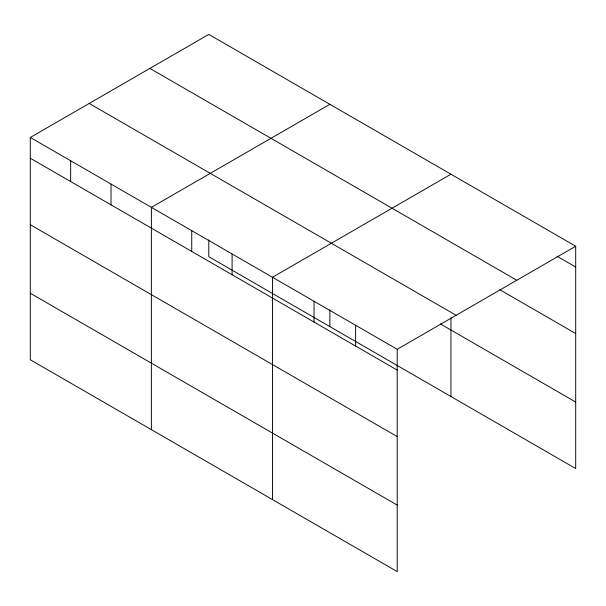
<?xml version="1.0" encoding="UTF-8"?>
<svg xmlns="http://www.w3.org/2000/svg" width="606" height="606" viewBox="0 0 606 606"><rect width="100%" height="100%" fill="white"/><g stroke="black" fill="none" stroke-linecap="round" stroke-linejoin="round"><path stroke-width="0.91" d="M30.3 137.456L397.21 349.291L397.21 571.594L30.3 359.759L30.3 137.456L208.79 34.406L575.7 246.241L575.7 468.544L208.79 256.709L208.79 239.855M329.869 104.308L151.379 207.358L151.379 429.669M450.947 174.217L272.458 277.268L272.458 499.571M397.21 349.291L575.7 246.241M556.944 256.194L575.7 267.026M149.887 68.41L516.797 280.245M499.874 289.744L575.7 333.527M89.203 103.452L456.113 315.279M440.456 323.96L575.7 402.043M30.3 158.242L397.21 370.077M30.3 224.743L397.21 436.578M30.3 293.259L397.21 505.093M450.947 317.817L450.947 396.521M355.624 325.278L355.624 346.064M329.869 309.757L329.869 326.619M314.044 301.273L314.044 322.059M232.098 253.959L232.098 274.745M191.738 230.659L191.738 251.445M111.019 184.057L111.019 204.843M70.66 160.757L70.66 181.542"/></g></svg>
